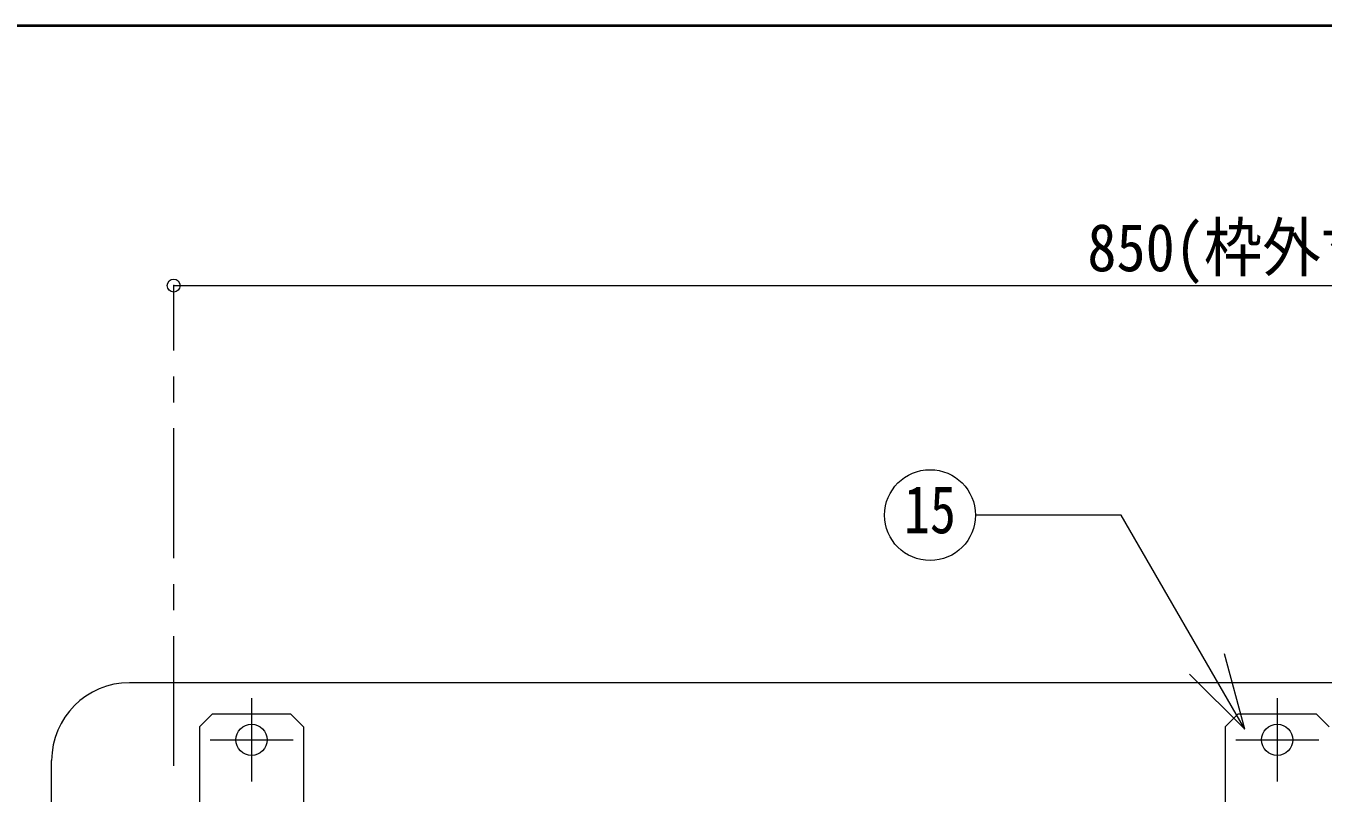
# Model space of a CAD drawing. Units: millimetres at full size, sheet at 1:10; details may follow other scales. Extents: x -2123 to 1927, y -1396 to 1414.
# Drawn here: x -1632.9 to -1133.4, y 1118.6 to 1414.1 of the extents above; entities that cross this region are included whole.
import ezdxf
from ezdxf.enums import TextEntityAlignment as Align

# ---------------------------------------------------------------- set-up
doc = ezdxf.new("R2010")
doc.units = ezdxf.units.MM
doc.header["$LTSCALE"] = 10
doc.header["$PDMODE"] = 32
doc.header["$PDSIZE"] = 5
doc.linetypes.add('CHAIN1', pattern=[8, 5, -1, 1, -1])
doc.layers.add('0-0_ﾚｲﾔ1', color=4, linetype='Continuous', lineweight=9)
doc.styles.add('ＭＳ ゴシック', font='')
doc.styles.get('ＭＳ ゴシック').set_extended_font_data('MS Gothic')

msp = doc.modelspace()

# ---------------------------------------------------------------- linework, layer by layer
at = {"layer": '0-0_ﾚｲﾔ1', "color": 1, "lineweight": 40}
msp.add_line((1926.99, 1414.13), (-2123.01, 1414.13), dxfattribs=at)
at = {"layer": '0-0_ﾚｲﾔ1', "linetype": 'CHAIN1'}
for p, q in [((-1576.01, 1129.13), (-1576.01, 1314.13)), ((-1546.01, 1155.13), (-1546.01, 1123.13)), ((-1151.01, 1155.13), (-1151.01, 1123.13)), ((-1562.01, 1139.13), (-1530.01, 1139.13)), ((-1167.01, 1139.13), (-1135.01, 1139.13))]:
    msp.add_line(p, q, dxfattribs=at)
at = {"layer": '0-0_ﾚｲﾔ1'}
for p, q in [((-1576.01, 1314.13), (-726.01, 1314.13)), ((-709.01, 1161.13), (-1593.01, 1161.13)), ((-1561.01, 1149.13), (-1566.01, 1144.13)), ((-1561.01, 1149.13), (-1531.01, 1149.13)), ((-1526.01, 1144.13), (-1531.01, 1149.13)), ((-1166.01, 1149.13), (-1171.01, 1144.13)), ((-1166.01, 1149.13), (-1136.01, 1149.13)), ((-1131.01, 1144.13), (-1136.01, 1149.13)), ((-1566.01, 1144.13), (-1566.01, 1114.13)), ((-1526.01, 1144.13), (-1526.01, 1114.13)), ((-1171.01, 1144.13), (-1171.01, 1114.13)), ((-1623.01, 864.13), (-1623.01, 1131.13))]:
    msp.add_line(p, q, dxfattribs=at)
at = {"layer": '0-0_ﾚｲﾔ1', "color": 7, "lineweight": 18}
for p, q in [((-1211.15, 1225.7), (-1267.22, 1225.7)), ((-1163.54, 1143.23), (-1211.15, 1225.7)), ((-1163.54, 1143.23), (-1171.3, 1172.21)), ((-1163.54, 1143.23), (-1184.75, 1164.44))]:
    msp.add_line(p, q, dxfattribs=at)
msp.add_circle((-1284.72, 1225.7), 17.5, dxfattribs=at)
at = {"layer": '0-0_ﾚｲﾔ1'}
for centre in [(-1546.01, 1139.13), (-1151.01, 1139.13)]:
    msp.add_circle(centre, 6, dxfattribs=at)
msp.add_arc((-1593.01, 1131.13), 30, 90, 180, dxfattribs=at)
at = {"layer": '0-0_ﾚｲﾔ1', "color": 1}
msp.add_point((-1576.01, 1314.13), dxfattribs=at)

# ---------------------------------------------------------------- texts
at = {"layer": '0-0_ﾚｲﾔ1', "color": 7, "style": 'ＭＳ ゴシック'}
for s, width, p in [('850(枠外寸法)', 0.9, (-1224.14, 1314.13)), ('15', 0.8, (-1294.72, 1213.2))]:
    msp.add_text(s, height=18.33, dxfattribs=dict(at, width=width)).set_placement(p, align=Align.BOTTOM_LEFT)

doc.saveas('drawing.dxf')
